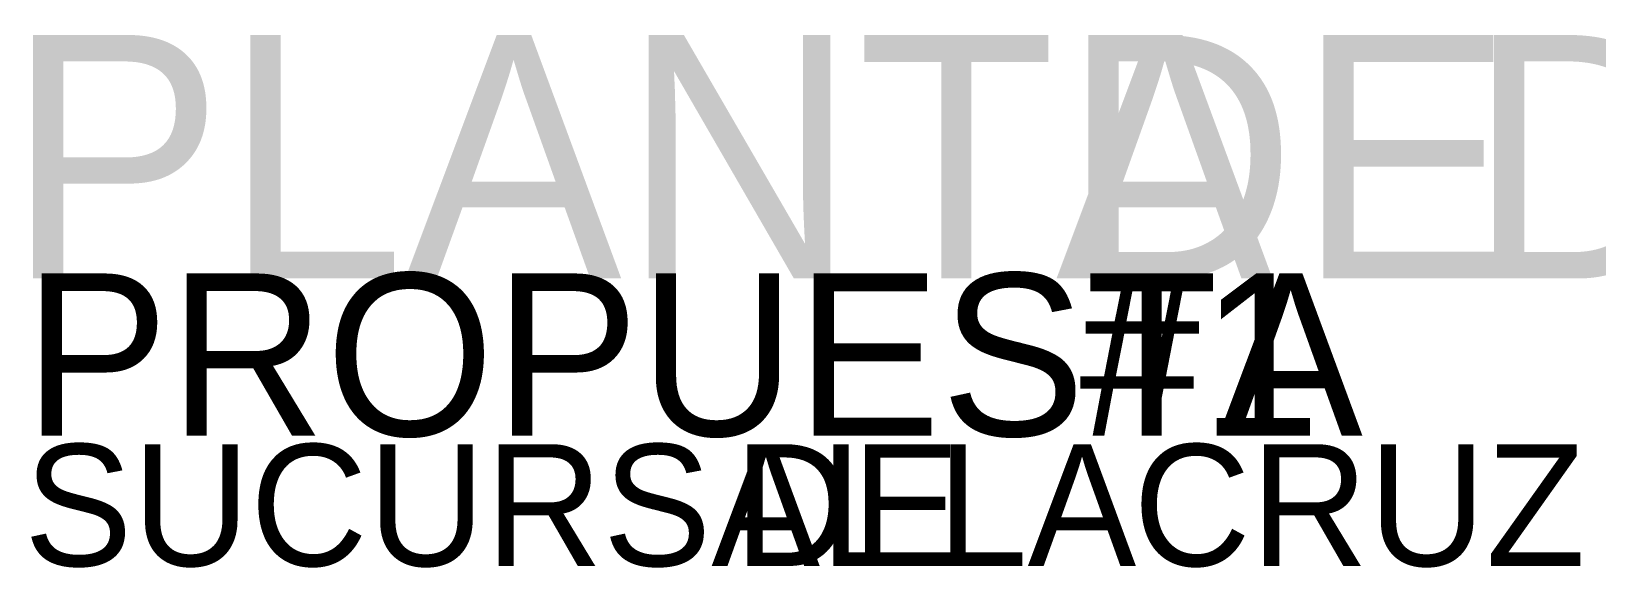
# Model space of a CAD drawing. Header units: millimetres. Extents: x 7649 to 34105, y 3983 to 25377.
# Drawn here: x 7669 to 10363, y 3983 to 4906 of the extents above; entities that cross this region are included whole.
import ezdxf

# ---------------------------------------------------------------- set-up
doc = ezdxf.new("R2010")
doc.units = ezdxf.units.MM

msp = doc.modelspace()

# ---------------------------------------------------------------- texts
at = {"layer": 'TEXT'}
for s, height, p in [('DISTRIBUCI?N', 419.09894, (10140.76726, 4480.99061)), ('PLANTA', 419.09894, (7626.17361, 4480.99061)), ('DE', 419.09894, (9442.12933, 4480.99061)), ('PROPUESTA', 279.39894, (7656.33611, 4210.29011)), ('#1', 279.39894, (9472.70863, 4210.29011)), ('SUCURSAL', 209.54947, (7656.33611, 3986.30433)), ('DE', 209.54947, (8878.63817, 3986.30433)), ('LA', 209.54947, (9227.95714, 3986.30433)), ('CRUZ', 209.54947, (9565.54134, 3986.30433))]:
    msp.add_text(s, height=height, dxfattribs=at).set_placement(p)

doc.saveas('drawing.dxf')
